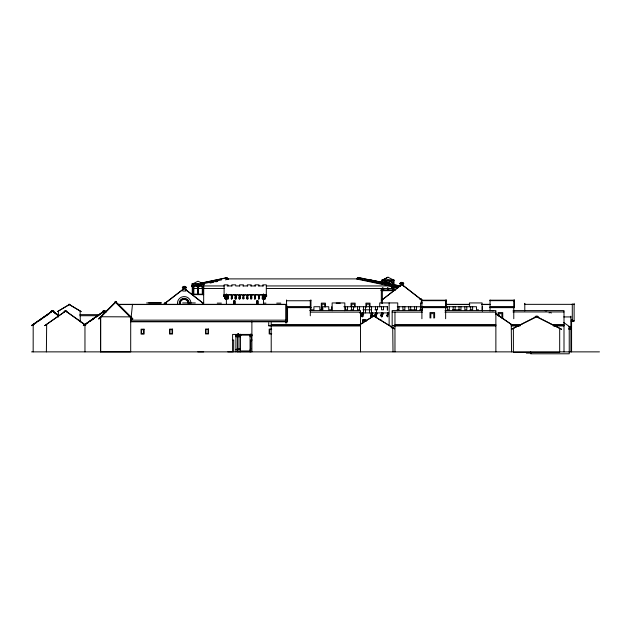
<?xml version="1.0" encoding="UTF-8"?>
<svg xmlns="http://www.w3.org/2000/svg" width="631" height="631" viewBox="0 0 631 631"><rect width="100%" height="100%" fill="white"/><g stroke="black" fill="none" stroke-linecap="round" stroke-linejoin="round"><path stroke-width="0.95" d="M51.135 311.951C50.945 310.042 54.558 310.239 54.029 312.132M100.621 351.869L100.629 316.746L130.712 316.865L130.696 351.869L100.621 351.869L100.629 316.746L100.936 317.046M102.932 311.951C102.743 310.042 106.355 310.239 105.827 312.132L104.257 311.036L83.347 325.62L88.411 322.544M193.165 294.614L193.26 283.918M193.646 294.133L193.725 287.515A1.925 1.925 0 0 1 197.542 287.531L197.511 294.156L193.646 294.133L193.725 287.515M197.945 294.638L198 283.942M202.827 284.163L202.764 294.661L202.756 287.499A2.406 2.406 0 0 0 198.11 286.908L197.984 287.46A2.406 2.406 0 0 0 193.204 287.452L192.258 287.444M227.554 294.724L227.554 298.96L227.554 297.706L228.398 297.793C228.698 300.025 226.789 298.7 227.838 297.154L228.398 297.154M231.38 294.724L231.38 298.96L231.38 297.706C233.801 298.258 230.228 300.301 231.664 297.154L232.216 297.154M235.253 294.677L235.253 298.913L235.253 297.658L236.097 297.658L236.097 298.913L236.097 294.677M239.204 294.724L239.204 298.96L239.204 297.706L240.048 297.793C240.356 300.025 238.447 298.7 239.496 297.154L240.048 297.154M250.822 294.582L250.822 298.818L250.822 297.564L251.666 297.658M251.666 297.564L251.666 298.818L251.666 294.582M254.695 294.724L254.695 298.96L254.695 297.706L255.539 297.793C255.839 300.025 253.93 298.7 254.979 297.154L255.539 297.154M258.568 294.724L258.568 298.96L258.568 297.706L259.412 297.793C259.712 300.025 257.803 298.7 258.852 297.154L259.412 297.154M262.354 294.724L262.354 298.96L262.354 297.706L263.198 297.793C263.506 300.025 261.597 298.7 262.646 297.154L263.198 297.154M388.065 289.724L388.065 290.662L388.057 287.949M372.4 316.746C372.306 315.05 375.705 315.192 375.295 316.904M534.954 317.275C535.064 315.674 538.133 315.642 538.503 317.125L538.424 317.432M204.168 284.171L191.879 283.911L204.113 284.171M192.321 284.108L192.226 294.606L203.718 294.661L203.726 283.966M197.511 294.156L197.542 287.531M202.322 287.555L202.291 294.18L198.426 294.156L198.615 287.081A1.925 1.925 0 0 1 202.172 287.097L202.322 287.555L202.172 287.097M224.999 297.998L225.764 298.818M227.097 297.02L225.33 297.958L225.322 298.92L224.951 298.566M225.456 298.779L224.675 296.042M240.119 334.162L240.017 335.045M237.942 333.862L237.863 335.132M237.966 333.831L237.903 335.014L238.344 333.87M238.281 335.037L238.321 333.894M132.494 304.339L130.696 321.51L287.555 321.51M382.323 312.526L383.151 313.512A1.057 0.781 -90 0 1 383.112 314.096L381.873 316.73L381.305 316.73L380.738 314.964M387.75 315.516L388.373 313.015L387.742 312.526L386.937 315.279L387.292 316.73L387.86 316.273A0.868 0.639 -90 0 0 387.86 315.784L387.292 316.73M191.729 285.756L191.548 286.269L192.999 286.387M224.849 298.14L225.204 297.564M236.097 298.7L235.253 298.881L235.537 297.114L236.097 297.114M251.666 298.605L250.822 298.786L251.114 297.02L251.666 297.02M264.081 297.469L265.343 294.724L266.329 295.213L264.626 298.928L263.174 297.793L264.097 297.469L264.641 298.92M362.439 316.73C363.574 313.433 361.074 317.929 362.446 316.273A0.868 0.639 -90 0 0 362.439 315.784L362.959 313.015L362.32 312.526L361.524 315.279L361.871 316.73L363.006 316.273A0.868 0.639 -90 0 0 363.006 315.784L363.527 313.015L362.888 312.526M371.194 315.279L370.634 315.279L371.265 315.76C372.724 314.309 370.168 317.811 371.549 316.273A0.868 0.639 -90 0 0 371.549 315.784L372.061 313.015L371.43 312.526L370.634 315.279L370.981 316.73L372.116 316.273A0.868 0.639 -90 0 0 372.116 315.784L372.345 313.986L371.146 313.497M374.554 315.603L375.76 312.526L376.589 313.512A1.057 0.781 -90 0 1 376.549 314.096L375.311 316.73L375.879 316.273A0.868 0.639 -90 0 0 375.879 315.784L376.439 315.784A0.868 0.639 -90 0 1 376.447 316.273L375.311 316.73L374.743 314.964M375.871 316.73L376.675 313.986L375.477 313.497L376.044 313.497M382.165 316.723L382.149 315.76L380.95 315.279L381.755 312.526L382.583 313.512A1.057 0.781 -90 0 1 382.544 314.096L381.305 316.73L381.873 316.273A0.868 0.639 -90 0 0 381.873 315.784L382.441 315.784A0.868 0.639 -90 0 1 382.441 316.273L381.873 316.73M382.67 313.986L382.954 313.015L382.386 313.015L381.929 314.585L382.496 314.585M391.259 286.269L392.174 284.896A1.01 0.828 -79.7 0 1 392.876 284.96L393.436 286.088L391.259 286.269L356.744 279.036L356.988 278.516M225.314 298.873L225.78 298.928L226.316 297.469L227.239 297.793M191.627 285.906L191.856 285.441M264.752 295.553L263.947 297.327L263.024 297.658M265.738 296.042L265.462 296.641A0.828 0.828 0 0 0 266.187 296.467L266.321 296.325A0.915 0.915 0 0 0 266.314 295.213L265.832 294.937M224.888 297.982L225.346 297.958M250.065 349.322L250.791 348.825M356.878 278.665L357.722 277.703L358.716 277.577L392.758 284.707M236.065 335.061L236.546 335.085M191.745 285.591L192.21 284.999A1.01 0.828 79.7 0 1 192.676 284.873M265.462 298.566L265.091 298.92L265.075 297.911L263.45 297.154M203.529 303.535L184.205 288.485L163.768 304.079M419.875 298.566L420.025 299.559M225.512 278.516L225.859 278.097M357.075 278.334L358.613 277.719L392.656 284.857M227.838 297.793L227.838 297.154M231.664 297.793L231.664 297.154M236.097 297.753L235.253 297.422L235.537 297.114M239.496 297.793L239.496 297.154M243.369 297.154L243.369 297.793M251.114 297.658L251.114 297.02M254.979 297.793L254.979 297.154M258.852 297.793L258.852 297.154M262.646 297.793L262.646 297.154M266.463 296.42L266.321 296.602A0.828 0.828 0 0 1 265.604 296.783M223.95 295.308L225.07 294.724L226.324 297.469M115.481 301.949L115.962 302.083L98.838 319.136L98.539 318.836L115.654 301.776L132.778 318.836L132.471 319.136L116.025 302.754C117.611 301.484 114.29 300.577 114.984 302.446M191.911 285.33L192.108 285.141A1.01 0.828 79.7 0 1 192.81 285.078M84.688 324.744L85.24 324.744M511.26 324.76L511.536 351.869M361.121 315.603L362.091 315.279M386.543 315.603L387.576 315.76L387.584 316.723M69.15 304.457L81.225 311.643L69.307 304.552M80.145 311.209L80.303 321.92M392.734 328.01L393.01 351.869M225.756 278.239L227.152 277.758L228.343 279.076M36.614 322.544L31.55 325.635L50.882 312.132L51.371 310.846L53.043 310.744M38.175 321.455L42.947 318.119M44.525 317.022L49.289 313.694M83.347 325.635L102.679 312.132L103.169 310.846L104.841 310.744M89.973 321.455L93.956 318.671M96.322 317.022L100.29 314.246M101.875 313.142L103.46 312.029M265.067 294.74L262.819 295.537L261.25 294.748L258.947 295.537L256.643 294.748L255.074 295.537L253.141 294.724L251.201 295.537L249.269 294.724L247.328 295.537L245.396 294.724L243.456 295.537L241.523 294.724L239.583 295.537L237.65 294.724L235.71 295.537L233.778 294.724L231.837 295.537L229.905 294.724L227.972 295.537L226.032 294.724L224.1 295.537L224.1 284.849L227.972 284.849L227.972 285.953M367.684 279.904L367.976 279.707A1.483 1.428 -79.4 0 1 368.969 279.58L400.172 285.946M559.35 328.546L559.681 328.317L559.681 352.406L513.389 352.406L513.389 328.309L513.721 328.53M549.025 312.881L550.232 312.503L551.352 313.023M392.048 284.896L392.277 284.747A1.01 0.828 -79.7 0 1 392.979 284.818L393.539 285.938L392.088 286.064M68.471 305.065L57.389 311.651L69.465 304.457M360.151 324.263L373.726 315.934L394.627 328.783L373.726 315.934L359.67 324.957M382.67 279.99L388.057 277.214L382.283 280.196M264.492 298.786C265.564 299.346 265.304 296.964 265.564 298.14M192.274 284.108L198.039 281.181L203.774 284.171M224.526 296.176L225.504 295.694M226.048 278.034L227.365 278.034L228.241 279.217M491.659 310.744L493.332 310.846M545.042 310.744L546.714 310.846M265.099 298.873L264.634 298.881M225.922 298.786L225.464 298.913M200.942 283.114L226.474 277.758M200.839 283.256L226.371 277.908M204.294 283.524L221.591 279.896M210.02 283.035L213.862 282.231M215.778 281.828L217.695 281.434M225.362 279.825L227.278 279.423M250.688 334.162L251.035 335.053L250.98 334.122M368.188 279.722L400.07 286.088M381.881 279.998L394.178 280.132L381.881 280.196M387.631 290.181L387.576 287.965L387.631 290.181L383.766 290.205L383.758 288.312M388.586 290.181L388.578 288.288L388.546 290.181L392.411 290.157L392.332 283.54A1.925 1.925 0 0 0 388.507 283.556M388.01 277.214L393.776 280.132L393.831 290.631L382.339 290.694L382.378 303.424M383.222 280.188L383.23 282.727M387.537 283.508L387.442 283.106A1.925 1.925 0 0 0 383.885 283.122M226.395 278.894L358.384 278.894M393.776 280.132L393.783 290.631M193.749 285.938L201.597 285.938M203.561 285.938L224.171 285.938M227.121 285.938L232.027 285.938M239.875 285.938L235.71 285.953L235.71 284.849L231.837 284.849L231.837 285.953M242.825 285.938L247.731 285.938M250.673 285.938L255.579 285.938M258.529 285.938L263.435 285.938M266.377 285.938L392.009 285.938L392.009 288.509L266.345 288.509M391.465 287.72L398.335 287.72M193.749 288.509L224.171 288.509M380.667 290.221L395.385 290.221M224.1 294.724L226.348 294.74M229.589 294.74L230.22 294.74M233.462 294.74L234.093 294.74M237.335 294.74L237.958 294.74M241.208 294.74L241.831 294.74M245.08 294.74L245.704 294.74M248.953 294.74L249.576 294.74M252.826 294.74L253.449 294.74M256.699 294.74L257.322 294.74M260.571 294.74L261.195 294.74M264.444 294.74L266.314 294.74M224.1 294.937L227.105 294.937M263.679 294.937L266.314 294.937M235.253 295.166L236.097 295.166L235.331 295.213M250.822 295.071L251.666 295.071M224.944 296.641A0.828 0.828 0 0 1 224.226 296.467L224.092 296.325A0.915 0.915 0 0 1 224.1 295.213L227.042 295.213M227.554 295.213L228.398 295.213M231.38 295.213L232.216 295.213M239.204 295.213L240.048 295.213M243.077 295.213L243.921 295.213M246.95 295.213L247.794 295.213M250.822 295.213L251.58 295.213M254.695 295.213L255.539 295.213M258.568 295.213L259.412 295.213M262.354 295.213L266.314 295.213M225.062 295.537L227.002 295.537M250.822 295.553L251.666 295.553M263.695 295.537L266.314 295.537L266.314 284.849L262.819 284.849L262.819 285.953M227.554 295.694L228.398 295.694M231.38 295.694L232.216 295.694M235.253 295.647L236.097 295.647M239.204 295.694L240.048 295.694M254.695 295.694L255.539 295.694M258.568 295.694L259.412 295.694M262.354 295.694L263.198 295.694M250.822 296.042L251.666 296.042M227.554 296.176L228.398 296.176M231.38 296.176L232.216 296.176M235.253 296.136L236.097 296.136M239.204 296.176L240.048 296.176M254.695 296.176L255.539 296.176M258.568 296.176L259.412 296.176M262.354 296.176L263.198 296.176M235.253 296.736L236.097 296.736M250.822 296.641L251.666 296.641M227.554 296.783L228.398 296.783M231.38 296.783L232.216 296.783M239.204 296.783L240.048 296.783M243.077 296.783L243.921 296.783M246.95 296.783L247.794 296.783M254.695 296.783L255.539 296.783M258.568 296.783L259.412 296.783M262.354 296.783L263.198 296.783M250.822 297.327L251.666 297.327M227.554 297.469L228.398 297.469M231.38 297.469L232.216 297.469M235.253 297.422L236.097 297.422M239.204 297.469L240.048 297.469M254.695 297.469L255.539 297.469M258.568 297.469L259.412 297.469M262.354 297.469L263.198 297.469M235.253 297.911L236.097 297.911M250.822 297.816L251.666 297.816M227.554 297.958L228.398 297.958M231.38 297.958L232.216 297.958M239.204 297.958L240.048 297.958M243.077 297.958L243.921 297.958M246.95 297.958L247.794 297.958M254.695 297.958L255.539 297.958M258.568 297.958L259.412 297.958M262.354 297.958L263.198 297.958M420.025 298.676L421.319 298.676L421.319 303.464M382.82 299.37L382.378 299.559M421.902 300.198L446.306 300.198M490.042 300.198L514.439 300.198M445.644 300.324L446.306 300.324M513.776 300.324L514.439 300.324M421.902 300.664L446.306 300.664M490.042 300.664L514.439 300.664M286.553 300.75L310.949 300.75M445.644 300.75L446.306 300.75M513.776 300.75L514.439 300.75M166.032 302.651L164.738 302.651L164.738 303.645L184.205 288.485L202.377 302.651L203.671 302.651M148.695 302.904L161.378 302.904M146.621 302.935L161.15 302.935M182.643 302.935L195.326 302.935M422.494 302.935L420.577 302.935L420.577 306.855M217.253 303.132L221.371 303.132M263.379 303.132L265.966 303.132M276.717 303.132L280.827 303.132M336.173 303.132L340.29 303.132M166.032 303.345L164.88 303.535M202.377 303.345L203.671 303.345M164.738 303.535L166.032 303.535L166.174 302.541M202.377 303.535L203.671 303.535L203.671 294.661M524.795 303.921L525.016 304.347M118.1 304.339L285.725 304.316L285.725 320.453M445.951 304.316L469.732 304.339M481.445 304.316L490.358 304.339M524.795 304.347L574.115 304.347M118.1 304.544L285.725 304.544M446.149 304.544L469.724 304.544M481.516 304.544L490.358 304.544M343.84 306.729L387.513 306.729L387.513 309.813M397.254 306.729L422.738 306.729M445.383 306.729L476.531 306.729L476.531 309.813L478.479 309.813M286.553 306.958L310.286 306.958M421.902 306.95L445.644 306.95M490.042 306.95L513.776 306.95M286.553 307.084L310.286 307.084L310.286 300.198M421.902 307.076L445.644 307.076L445.644 300.198M490.042 307.076L513.776 307.076L513.776 300.198M286.553 307.518L310.949 307.526M421.902 307.518L446.306 307.518M490.042 307.518L514.439 307.518M286.553 307.644L310.949 307.652M421.902 307.644L446.306 307.644L446.306 299.977M490.042 307.644L514.439 307.644L514.439 299.977M350.962 309.813L353.557 309.813L353.557 306.729M362.943 309.813L371.533 309.813M374.932 309.813L377.527 309.813L377.527 306.729M397.073 309.813L399.021 309.813L399.021 306.729M419.733 309.813L422.384 309.813L422.384 306.729M452.466 309.813L460.953 309.813L460.953 306.729M469.985 309.813L472.635 309.813L472.635 306.729M309.742 310.586L360.514 310.586L360.514 351.869M422.486 310.586L392.159 310.586L392.159 325.888L495.871 325.872M444.989 310.586L495.871 310.586L495.871 351.869M513.066 310.586L564.004 310.586L564.004 351.869M512.971 311.951L564.004 311.951M310.468 312.132L360.514 312.132M392.159 312.132L422.391 312.132M444.926 312.132L495.871 312.132M359.536 312.905L388.728 312.905M372.629 313.015L372.061 313.015L372.258 313.512A1.057 0.781 -90 0 1 372.219 314.096L371.604 314.585L372.787 314.096A1.057 0.781 -90 0 0 372.826 313.512L371.998 312.526M376.959 313.015L376.391 313.015L375.934 314.585L377.117 314.096A1.057 0.781 -90 0 0 377.157 313.512L376.328 312.526M362.604 313.497L362.044 313.497L363.243 313.986M382.039 313.497L381.471 313.497L382.102 313.986M79.877 314.648L99.39 314.648M380.95 315.279L381.518 315.279M79.877 315.721L98.412 315.721M361.311 314.964L362.722 315.76L362.738 316.723M374.956 315.279L376.155 315.76L376.171 316.723M563.751 316.928L570.866 316.928M572.293 319.444L571.576 319.814M379.207 319.657L380.974 319.657M130.696 320.162L286.719 320.162L286.719 304.631M365.562 320.327L362.935 320.327L362.935 323.033M571.197 320.84L574.115 320.84M571.197 321.203L574.115 321.203L574.115 303.33M130.696 321.802L287.555 321.802L287.555 308.314M33.191 324.492L33.167 351.869M271.212 324.508L360.514 324.508M394.967 324.508L495.871 324.508M511.015 324.492L521.805 324.492M551.242 324.492L564.004 324.492M32.528 324.941L33.167 324.941M84.325 324.941L84.964 324.941M268.735 325.635L360.514 325.62M392.159 325.635L495.871 325.62M511.276 325.62L520.062 325.62M553.261 325.62L564.004 325.62M360.514 325.872L268.735 325.888L268.735 322.741M511.276 325.872L520.062 325.872M553.261 325.872L564.004 325.872M569.233 326.408L569.249 353.786L530.679 353.786L530.679 351.83M391.078 327.789L393.01 327.789M568.973 328.025L570.929 328.025L570.929 351.869M568.973 328.301L570.866 328.301M271.448 329.066L269.185 329.066L269.185 333.957L271.448 333.957M568.981 329.051L570.866 329.051M568.981 329.319L570.866 329.319L570.866 316.178M271.716 329.556L269.674 329.556L269.674 333.468L271.716 333.468M251.927 334.422L232.602 334.422L232.602 351.869L227.815 351.869M251.919 335.274L249.781 335.029M237.635 336.441L238.715 336.441M239.275 336.426L240.214 336.426M250.27 336.426L251.359 336.426M236.073 336.457L237.232 336.457M232.342 340.014L233.722 340.014L233.722 351.869M252.148 340.014L250.767 340.014L250.767 351.869M237.461 349.566L239.007 349.566M240.458 351.041L250.065 351.041M238.991 351.396L250.602 351.396M237.453 351.68L251.114 351.68M31.55 351.869L599.45 351.869M526.341 353.1L531.16 353.1M197.811 351.861L203.671 351.869M202.756 287.499L203.71 287.507M191.658 286.119L193.11 286.245M387.915 314.585L388.53 314.096A1.057 0.781 -90 0 0 388.57 313.512L388.373 313.015M394.572 286.151L398.413 286.939M393.839 286.474L398.634 287.452M360.301 279.296L382.402 283.926M384.326 284.329L389.13 285.338M369.182 279.849L368.859 279.722A1.483 1.428 -79.4 0 0 367.865 279.849L368.969 279.58L370.026 280.495M358.716 277.577L359.78 278.516M358.613 277.719L359.228 278.058M264.902 295.694L265.888 296.176M263.316 297.02L264.089 297.422M563.601 322.473L570.866 327.552L568.973 326.677M495.43 313.26L513.153 325.635L495.414 313.694M105.842 312.59L104.257 311.036L83.371 325.62M85.8 325.075L65.679 311.036L44.769 325.635L65.679 311.036L85.516 325.32M53.777 311.951L58.478 315.232M58.06 314.948L52.452 311.036L31.55 325.62L52.452 311.036L58.013 315.358L54.834 313.142M387.458 313.497L388.089 313.986M58.47 311.217L58.312 317.101M46.662 324.76L46.386 351.869M115.347 302.083L132.494 319.27L132.802 318.963L115.654 301.776L115.654 302.383M266.179 295.071L266.463 295.347A0.915 0.915 0 0 1 266.471 296.46A0.915 0.915 0 0 0 266.448 295.347M223.942 296.42L224.084 296.602A0.828 0.828 0 0 0 224.794 296.783L225.07 297.706M369.474 280.046L369.924 280.637M225.054 298.747L224.849 298.258M225.653 295.553L226.466 297.327M224.084 295.213L224.81 296.783M225.338 297.911L225.78 298.928M392.805 283.477A2.406 2.406 0 0 0 388.033 283.493L387.891 282.933A2.406 2.406 0 0 0 383.38 282.956M68.408 304.883L69.15 304.103L70.057 304.789M251.698 336.741L251.39 335.022M64.102 312.132C63.581 310.239 67.194 310.042 66.996 311.951M189.158 303.345L189.111 302.423A4.993 4.993 0 0 0 184.583 298.368L183.282 298.439A4.993 4.993 0 0 0 179.228 302.967L179.299 304.268M188.669 303.369L188.622 302.517A4.488 4.488 0 0 0 184.544 298.865L183.376 298.928A4.488 4.488 0 0 0 179.725 303.006L179.788 304.174M188.109 303.401L188.07 302.62A3.936 3.936 0 0 0 184.504 299.425L183.479 299.48A3.936 3.936 0 0 0 180.285 303.046L180.34 304.071M264.933 297.816L264.957 298.779M381.589 315.76L381.605 316.723M375.587 315.76L375.603 316.723M371.265 315.76L371.28 316.723M362.155 315.76L362.17 316.723M392.797 279.943L392.845 290.639M388.01 279.967L388.026 283.5M383.262 287.973L383.285 290.686L383.269 289.747M382.339 282.696L382.283 279.998L382.299 283.059M382.37 288.004L382.378 290.694L382.323 287.831M190.917 303.345L190.917 302.446A6.775 6.775 0 0 0 185.072 296.625L183.305 296.633A6.775 6.775 0 0 0 177.485 302.47L177.492 304.245M263.198 298.747L263.198 294.724M259.412 298.747L259.412 294.724M255.539 298.747L255.539 294.724M247.794 298.747L246.95 298.96L246.95 294.724M246.95 298.747L246.95 297.706L247.794 297.706L247.794 298.928L247.794 294.724M243.921 298.747L243.077 298.96L243.077 294.724M243.077 298.747L243.077 297.706C245.23 299.433 243.006 297.99 243.921 294.724M240.048 298.747L240.048 294.724M232.216 298.747L232.216 294.724M228.398 298.739L228.398 294.724M572.293 303.921L572.293 319.814M571.576 320.43L571.576 351.869M524.795 303.33L524.795 311.012M513.776 307.928L513.776 318.718M502.741 317.977L502.741 312.558L498.143 312.558L498.143 315.263M501.905 318.04L501.905 313.639L498.971 313.639L498.971 316.281M490.042 299.977L490.042 311.036M482.376 306.729L482.376 311.138M482.084 310.767L482.084 302.935L469.409 302.935L469.409 306.855M470.694 306.729L470.694 309.813M466.798 306.729L466.798 309.813L464.85 309.813L464.85 306.729M459.005 306.729L459.005 309.813M455.117 306.729L455.117 309.813M453.168 306.729L453.168 309.813M449.272 306.729L449.272 309.813L447.324 309.813L447.324 306.729M445.644 307.928L445.644 318.718M434.609 317.977L434.609 312.558L430.011 312.558L430.011 317.977M433.773 318.04L433.773 313.639L430.839 313.639L430.839 318.04M421.902 299.977L421.902 318.75M420.435 306.729L420.435 309.813M416.547 306.729L416.547 309.813L408.754 309.813L408.754 306.729M414.599 306.729L414.599 309.813M410.702 306.729L410.702 309.813M404.857 306.729L404.857 309.813L402.917 309.813L402.917 306.729M403.367 286.127L403.359 283.264A1.088 1.088 0 0 1 402.964 282.948L400.551 282.948A1.088 1.088 0 0 1 400.164 283.264L400.164 286.127M402.964 283.382L402.964 282.948A1.522 1.522 0 0 0 400.551 282.948L400.551 283.382M397.743 310.752L397.743 302.927L379.712 302.927L379.712 306.84M394.967 312.132L394.967 324.76M394.967 325.47L394.967 351.869M389.13 302.927L389.13 325.438M387.339 306.729L387.339 310.255M383.522 306.729L383.522 309.813L381.526 309.813L381.526 306.729M381.321 288.509L381.321 303.132M376.533 309.813L376.533 312.905M375.532 306.729L375.532 309.813M371.533 306.729L371.533 312.905M370.018 306.958L370.018 303.132L365.909 303.132L365.909 306.958M369.537 306.729L369.537 312.905M369.356 306.997L369.356 304.197L366.579 304.197L366.579 306.997M366.012 321.565L366.012 319.657L362.486 319.657L362.486 323.482M365.546 306.729L365.546 312.905M363.551 306.729L363.551 312.905M359.552 306.729L359.552 309.813L357.556 309.813L357.556 306.729M355.158 306.958L355.158 303.132L351.041 303.132L351.041 306.958M354.488 306.997L354.488 304.197L351.712 304.197L351.712 306.997M351.562 306.729L351.562 309.813M347.571 306.729L347.571 309.813L345.567 309.813L345.567 306.729M344.818 310.767L344.818 302.935L332.143 302.935L332.143 310.767M331.725 306.729L331.725 309.813L328.759 309.813L328.759 306.729L322.82 306.729L322.82 309.813L319.854 309.813L319.854 306.729L313.915 306.729L313.915 309.813L310.949 309.813L310.949 299.977M325.422 306.958L325.422 303.132L321.313 303.132L321.313 309.829M324.752 306.997L324.752 304.197L321.984 304.197L321.984 309.797M310.286 307.928L310.286 315.784M286.719 321.124L286.719 323.04M286.553 299.977L286.553 309.111M285.725 321.124L285.725 323.04M271.212 322.599L271.212 324.76M271.212 325.486L271.212 351.869M263.466 293.872L263.466 303.7M258.947 285.953L258.947 284.849L255.074 284.849L255.074 285.953M258.016 303.645L258.016 300.711L256.683 300.711L256.683 303.645M257.842 303.479L257.842 301.058L256.856 301.058L256.856 303.479M251.887 321.108L251.887 351.869M251.753 335.029L251.39 336.717L250.231 336.717L249.939 335.029M251.517 335.274L251.524 340.89M251.201 285.953L251.201 284.849L247.328 284.849L247.328 285.953M250.065 335.029L250.065 351.869M249.679 335.029L252.021 335.14L235.371 335.132M243.456 285.953L243.456 284.849L239.583 284.849L239.583 285.953M240.955 335.029L238.605 335.029M240.853 335.029L235.481 335.022M240.687 335.029L240.324 336.717L239.165 336.717L238.873 335.029M240.458 335.029L240.458 351.869M239.141 335.022L238.833 336.741L237.603 336.741L237.217 335.022M239.007 335.274L238.999 351.869M237.579 335.022L237.272 336.765L236.041 336.765L235.655 335.022M237.453 335.274L237.453 351.869M235.899 335.274L235.899 351.869M235.024 303.645L235.024 300.711L233.699 300.711L233.699 303.645M234.85 303.479L234.85 301.058L233.864 301.058L233.864 303.479M226.379 293.872L226.379 303.7M202.377 302.651L202.377 303.645M192.763 285.938L192.763 288.509M185.506 287.357L185.506 286.924L183.085 286.924A1.088 1.088 0 0 1 182.698 287.239L182.69 291.017L185.893 291.017L185.893 287.239A1.088 1.088 0 0 1 185.506 286.924A1.522 1.522 0 0 0 183.085 286.924L183.085 287.357M84.964 324.492L84.964 351.869M237.469 349.566A0.836 0.836 0 0 1 238.999 349.566M223.95 296.46A0.915 0.915 0 0 1 223.958 295.347M363.117 314.096L362.502 314.585L363.677 314.096A1.057 0.781 -90 0 0 363.716 313.512L362.959 313.015L363.156 313.512A1.057 0.781 -90 0 1 363.117 314.096M239.062 349.18C241.137 350.308 240.206 348.044 239.062 349.18M401.852 284.51L422.139 300.293L401.852 284.51L381.558 300.293L401.852 284.51M536.531 316.462L536.2 316.691L561.622 329.311L536.531 316.462L511.449 329.303L536.863 316.691L536.531 316.462M403.722 283.264L399.794 283.382L403.722 283.264M186.255 287.239L182.327 287.357L186.255 287.239M208.538 329.035L205.517 329.035L205.517 333.933L208.538 333.933L208.538 329.035M144.089 329.193L141.068 329.193L141.068 334.091L144.089 334.091L144.089 329.193M172.555 329.137L169.526 329.137L169.526 334.028L172.555 334.028L172.555 329.137M208.049 329.532L206.006 329.532L206.006 333.436L208.049 333.436L208.049 329.532M143.6 329.69L141.557 329.69L141.557 333.594L143.6 333.594L143.6 329.69M172.058 329.627L170.023 329.627L170.023 333.531L172.058 333.531L172.058 329.627M237.453 349.732L235.899 349.732A0.836 0.836 0 0 1 237.445 349.732"/></g></svg>
